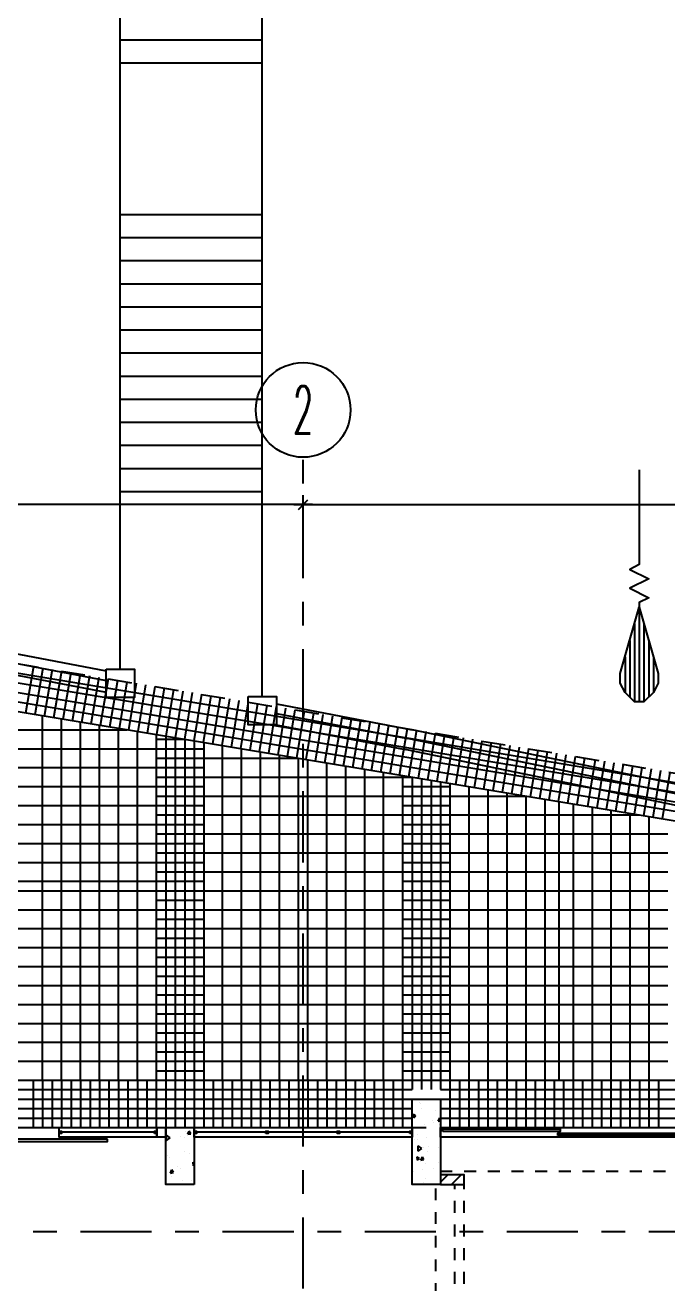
# Model space of a CAD drawing. Extents: x -15993 to 86771, y -21965 to 41866.
# Drawn here: x 7365 to 14150, y 16050 to 29339 of the extents above; entities that cross this region are included whole.
import ezdxf
from ezdxf.enums import TextEntityAlignment as Align

# ---------------------------------------------------------------- set-up
doc = ezdxf.new("R2010")
doc.units = 0
doc.header["$LTSCALE"] = 100
doc.header["$MEASUREMENT"] = 0
doc.header["$PDMODE"] = 3
doc.header["$PDSIZE"] = -5
for name, pattern in [('HIDDEN', [5, 2.5, -2.5]), ('HIDDEN2', [2.5, 1.25, -1.25]), ('X030--AG$0$CENTER', [15, 7.5, -2.5, 2.5, -2.5])]:
    doc.linetypes.add(name, pattern=pattern)
doc.layers.get('0').update_dxf_attribs({"color": 8, "linetype": 'CONTINUOUS'})
doc.layers.get('DEFPOINTS').update_dxf_attribs({"color": 8, "linetype": 'CONTINUOUS'})
for name, color, linetype in [('000-H', 8, 'CONTINUOUS'), ('030--', 8, 'CONTINUOUS'), ('200-T', 8, 'CONTINUOUS'), ('210--', 8, 'CONTINUOUS'), ('220--', 8, 'CONTINUOUS'), ('280--', 8, 'CONTINUOUS'), ('310--', 8, 'CONTINUOUS'), ('320--', 8, 'CONTINUOUS'), ('430-B', 8, 'CONTINUOUS'), ('431--', 8, 'CONTINUOUS'), ('432--', 8, 'CONTINUOUS'), ('900--', 8, 'CONTINUOUS'), ('930--', 8, 'CONTINUOUS'), ('X030--AG$0$000-D', 8, 'CONTINUOUS'), ('X030--AG$0$030--', 8, 'CONTINUOUS')]:
    doc.layers.add(name, color=color, linetype=linetype)
doc.styles.add('ROMANS_5', font='romans.shx', dxfattribs={"width": 0.5})
doc.styles.add('X030--AG$0$ROMANS_5', font='ROMANS.SHX', dxfattribs={"width": 0.5})
doc.dimstyles.new('100', dxfattribs={"dimscale": 100, "dimtxt": 2, "dimasz": 0, "dimexe": 1, "dimexo": 5, "dimgap": 1, "dimtad": 0, "dimrnd": 1, "dimdsep": 46, "dimtxsty": 'ROMANS_5', "dimtsz": 0.5, "dimcen": 1, "dimdle": 1, "dimadec": 0, "dimazin": 0, "dimtfac": 1, "dimtix": 1, "dimtofl": 0, "dimtmove": 2, "dimatfit": 3, "dimfxl": 1, "dimtolj": 1, "dimarcsym": 0})

# ---------------------------------------------------------------- blocks, each defined once
blk = doc.blocks.new('*X61')
at = {"color": 0}
for p, q in [((79, 6), (94, 6)), ((58, 0), (98, 0)), ((65, 2), (98, 2)), ((72, 4), (96, 4)), ((65, -2), (98, -2)), ((72, -4), (96, -4)), ((79, -6), (94, -6))]:
    blk.add_line(p, q, dxfattribs=at)
blk = doc.blocks.new('ZSLP')
at = {"layer": '930--'}
blk.add_lwpolyline([(378, -262), (378, -4262), (-22, -4462), (778, -4862), (-22, -5262), (778, -5662), (378, -5862), (378, -6062)], dxfattribs=at)
blk.add_lwpolyline([(-222, -9662), (-422, -9262), (-422, -8862), (378, -6062), (1178, -8862), (1178, -9262), (978, -9662), (578, -10062), (178, -10062)], close=True, dxfattribs=at)
at = {"layer": '930--', "xscale": 100, "yscale": 100, "zscale": 100, "rotation": 270}
blk.add_blockref('*X61', (378, -262), dxfattribs=at)
blk = doc.blocks.new('UC14')
at = {"layer": '310--', "color": 8}
blk.add_lwpolyline([(2500, 100), (2500, 0), (0, 0), (0, 100)], close=True, dxfattribs=at)
at = {"layer": '310--'}
for points in [[(25, 60), (25, 85), (1262.5, 85), (1262.5, 60)], [(1237.5, 15), (1237.5, 40), (2475, 40), (2475, 15)]]:
    blk.add_lwpolyline(points, close=True, dxfattribs=at)
blk = doc.blocks.new('*X220')
at = {"color": 0}
for p, q in [((8933, 17691), (8933, 17691)), ((8859, 17563), (8858, 17620)), ((8895, 17590), (8858, 17620)), ((8859, 17563), (8895, 17590)), ((9004, 17609), (9004, 17609)), ((9048, 17590), (9048, 17590)), ((9057, 17663), (9057, 17663)), ((9083, 17629), (9098, 17663)), ((9083, 17629), (9113, 17635)), ((9113, 17635), (9098, 17663)), ((8852, 17532), (8850, 17533)), ((8850, 17531), (8852, 17532)), ((8863, 17410), (8863, 17410)), ((9045, 17442), (9045, 17442)), ((9103, 17430), (9103, 17430)), ((8892, 17389), (8892, 17389)), ((8970, 17288), (8970, 17288)), ((9144, 17296), (9140, 17334)), ((9150, 17327), (9140, 17334)), ((9144, 17296), (9150, 17302)), ((8900, 17218), (8915, 17252)), ((8900, 17218), (8930, 17224)), ((8909, 17178), (8909, 17178)), ((8930, 17224), (8915, 17252)), ((9005, 17267), (9005, 17267)), ((9118, 17145), (9118, 17145)), ((9150, 17198), (9150, 17198)), ((8865, 17100), (8864, 17102)), ((8868, 17100), (8865, 17102)), ((9030, 17142), (9030, 17142))]:
    blk.add_line(p, q, dxfattribs=at)
blk = doc.blocks.new('*X621')
at = {"color": 0}
for p, q in [((11533, 17960), (11533, 17960)), ((11540, 17954), (11540, 17954)), ((11456, 17860), (11456, 17860)), ((11467, 17803), (11464, 17840)), ((11490, 17822), (11464, 17840)), ((11467, 17803), (11490, 17822)), ((11548, 17900), (11548, 17900)), ((11696, 17879), (11696, 17879)), ((11580, 17728), (11580, 17728)), ((11661, 17778), (11661, 17778)), ((11676, 17751), (11676, 17751)), ((11727, 17768), (11742, 17802)), ((11727, 17768), (11750, 17772)), ((11736, 17728), (11736, 17728)), ((11750, 17787), (11743, 17802)), ((11479, 17570), (11479, 17570)), ((11503, 17628), (11503, 17628)), ((11505, 17571), (11505, 17571)), ((11601, 17597), (11601, 17597)), ((11742, 17647), (11742, 17647)), ((11516, 17452), (11515, 17508)), ((11552, 17478), (11515, 17508)), ((11516, 17452), (11552, 17478)), ((11566, 17487), (11566, 17487)), ((11618, 17450), (11618, 17450)), ((11626, 17495), (11626, 17495)), ((11728, 17494), (11728, 17494)), ((11507, 17354), (11503, 17392)), ((11530, 17374), (11503, 17392)), ((11507, 17354), (11530, 17374)), ((11544, 17357), (11559, 17391)), ((11544, 17357), (11574, 17362)), ((11549, 17395), (11549, 17395)), ((11574, 17362), (11559, 17391)), ((11588, 17320), (11588, 17320)), ((11732, 17328), (11732, 17328)), ((11461, 17239), (11461, 17239)), ((11557, 17252), (11557, 17252)), ((11596, 17163), (11596, 17163)), ((11673, 17263), (11673, 17263)), ((11574, 17117), (11574, 17117))]:
    blk.add_line(p, q, dxfattribs=at)
blk = doc.blocks.new('*X663')
at = {"color": 0}
for p, q in [((11750, 17124), (11826, 17200)), ((11867, 17100), (11967, 17200))]:
    blk.add_line(p, q, dxfattribs=at)
blk = doc.blocks.new('*D756')
at = {"layer": 'DEFPOINTS', "color": 0, "transparency": 16777216}
for p in [(10300, 24277), (100, 23677), (10300, 23677)]:
    blk.add_point(p, dxfattribs=at)
at = {"layer": 'X030--AG$0$000-D', "color": 0, "lineweight": -2, "transparency": 16777216}
for p, q in [((50, 24227), (150, 24327)), ((100, 24177), (100, 24377)), ((10250, 24227), (10350, 24327)), ((10300, 24177), (10300, 24377)), ((0, 24277), (4883, 24277)), ((10400, 24277), (5517, 24277))]:
    blk.add_line(p, q, dxfattribs=at)
at = {"layer": 'X030--AG$0$000-D', "color": 0, "transparency": 16777216, "insert": (5200, 24277), "char_height": 200, "attachment_point": 5, "style": 'ROMANS_5'}
blk.add_mtext('\\A1;10200', dxfattribs=at)
blk = doc.blocks.new('*D757')
at = {"layer": 'DEFPOINTS', "color": 0, "transparency": 16777216}
for p in [(21300, 24277), (10300, 23677), (21300, 23677)]:
    blk.add_point(p, dxfattribs=at)
at = {"layer": 'X030--AG$0$000-D', "color": 0, "lineweight": -2, "transparency": 16777216}
for p, q in [((10250, 24227), (10350, 24327)), ((10300, 24177), (10300, 24377)), ((21250, 24227), (21350, 24327)), ((21300, 24177), (21300, 24377)), ((10200, 24277), (15483, 24277)), ((21400, 24277), (16117, 24277))]:
    blk.add_line(p, q, dxfattribs=at)
at = {"layer": 'X030--AG$0$000-D', "color": 0, "transparency": 16777216, "insert": (15800, 24277), "char_height": 200, "attachment_point": 5, "style": 'ROMANS_5'}
blk.add_mtext('\\A1;11000', dxfattribs=at)

msp = doc.modelspace()

# ---------------------------------------------------------------- linework, layer by layer
at = {"layer": '030--', "color": 8}
msp.add_circle((10300, 25276.757), 500, dxfattribs=at)
at = {"layer": '200-T'}
for p, q in [((8368.736, 29184.562, 210000), (9868.736, 29184.562, 210000)), ((8368.736, 28940.812, 210000), (9868.736, 28940.812, 210000)), ((8368.736, 27340.812, 210000), (9868.736, 27340.812, 210000)), ((8368.736, 27097.062, 210000), (9868.736, 27097.062, 210000)), ((8368.736, 26853.312, 210000), (9868.736, 26853.312, 210000)), ((8368.736, 26609.562, 210000), (9868.736, 26609.562, 210000)), ((8368.736, 26365.812, 210000), (9868.736, 26365.812, 210000)), ((8368.736, 26122.062, 210000), (9868.736, 26122.062, 210000)), ((8368.736, 25878.312, 210000), (9868.736, 25878.312, 210000)), ((8368.736, 25634.562, 210000), (9868.736, 25634.562, 210000)), ((8368.736, 25390.812, 210000), (9868.736, 25390.812, 210000)), ((8368.736, 25147.062, 210000), (9868.736, 25147.062, 210000)), ((8368.736, 24903.312, 210000), (9868.736, 24903.312, 210000)), ((8368.736, 24659.562, 210000), (9868.736, 24659.562, 210000)), ((8368.736, 24415.812, 210000), (9868.736, 24415.812, 210000))]:
    msp.add_line(p, q, dxfattribs=at)
at = {"layer": '210--'}
msp.add_lwpolyline([(8756, 17700), (8850, 17700), (8850, 17600), (8756, 17600)], close=True, dxfattribs=at)
at = {"layer": '220--'}
for points in [[(0, 11650), (0, 16700), (3280, 16700), (3280, 17700), (11600, 17700)], [(11750, 17100), (12000, 17100), (12000, 17200), (11750, 17200), (11750, 17100)]]:
    msp.add_lwpolyline(points, dxfattribs=at)
at = {"layer": '280--', "color": 8}
msp.add_line((5682, 17700), (7724, 17700), dxfattribs=at)
at = {"layer": '280--', "elevation": 210000}
for points in [[(8218.736, 22539.72), (8518.736, 22539.72), (8518.736, 22239.72), (8218.736, 22239.72)], [(9718.736, 22251.967), (10018.736, 22251.967), (10018.736, 21951.967), (9718.736, 21951.967)]]:
    msp.add_lwpolyline(points, close=True, dxfattribs=at)
at = {"layer": '280--'}
for points in [[(11750, 17100), (11450, 17100), (11450, 18000), (11750, 18000)], [(9150, 17100), (8850, 17100), (8850, 17700), (9150, 17700)]]:
    msp.add_lwpolyline(points, close=True, dxfattribs=at)
msp.add_lwpolyline([(11450, 17100), (11450, 17700)], dxfattribs=at)
at = {"layer": '310--'}
for p, q in [((8731, 17650), (7749, 17650)), ((9904.67, 17650), (9175, 17650)), ((10659.33, 17650), (9929.67, 17650)), ((11425, 17650), (10684.33, 17650))]:
    msp.add_line(p, q, dxfattribs=at)
at = {"layer": '310--', "color": 8}
for points in [[(7724, 17700), (8756, 17700), (8756, 17600), (7724, 17600)], [(11450, 17700), (11450, 17600), (9150, 17600), (9150, 17700)]]:
    msp.add_lwpolyline(points, close=True, dxfattribs=at)
at = {"layer": '310--'}
for points in [[(7724, 17637.5), (7724, 17662.5), (7749, 17662.5), (7749, 17637.5)], [(8731, 17637.5), (8731, 17662.5), (8756, 17662.5), (8756, 17637.5)], [(9150, 17637.5), (9150, 17662.5), (9175, 17662.5), (9175, 17637.5)], [(9904.67, 17637.5), (9904.67, 17662.5), (9929.67, 17662.5), (9929.67, 17637.5)], [(10659.33, 17637.5), (10659.33, 17662.5), (10684.33, 17662.5), (10684.33, 17637.5)], [(11425, 17637.5), (11425, 17662.5), (11450, 17662.5), (11450, 17637.5)]]:
    msp.add_lwpolyline(points, close=True, dxfattribs=at)
at = {"layer": '320--', "color": 8, "linetype": 'HIDDEN2'}
for p, q in [((11750, 17240), (14250, 17240)), ((11900, 13050), (11900, 17100)), ((12000, 13050), (12000, 17100))]:
    msp.add_line(p, q, dxfattribs=at)
at = {"layer": '320--'}
msp.add_lwpolyline([(8234.5, 17577.499), (7213.5, 17577.499), (7213.5, 17552.499), (8234.5, 17552.499)], close=True, dxfattribs=at)
at = {"layer": '320--', "color": 8, "linetype": 'HIDDEN2'}
msp.add_lwpolyline([(10804.188, 12994.504), (10804.188, 13182.345), (11700, 13182.345), (11700, 17100)], dxfattribs=at)
at = {"layer": '430-B', "linetype": 'HIDDEN'}
msp.add_lwpolyline([(7255.188, 22602.054), (15983.598, 21149.479), (73202.387, -284.344)], dxfattribs=at)
at = {"layer": '431--', "color": 8}
for p, q in [((7107.5, 22527.753), (15972.607, 21052.429)), ((7373.117, 22078.048), (7455.197, 22571.265)), ((7471.76, 22061.632), (7553.841, 22554.848)), ((7570.403, 22045.216), (7652.484, 22538.432)), ((7669.047, 22028.799), (7751.127, 22522.016)), ((7767.69, 22012.383), (7849.771, 22505.6)), ((7866.333, 21995.967), (7948.414, 22489.184)), ((7964.977, 21979.551), (8047.057, 22472.768)), ((6907.5, 22358.286), (15920.627, 20858.329)), ((7007.5, 22443.019), (15946.617, 20955.379)), ((8063.62, 21963.135), (8145.701, 22456.352)), ((8162.263, 21946.719), (8244.344, 22439.935)), ((8260.907, 21930.303), (8342.988, 22423.519)), ((8359.55, 21913.886), (8441.631, 22407.103)), ((8458.194, 21897.47), (8540.274, 22390.687)), ((8556.837, 21881.054), (8638.918, 22374.271)), ((8655.48, 21864.638), (8737.561, 22357.855)), ((8754.124, 21848.222), (8836.204, 22341.439)), ((6807.5, 22273.553), (15894.637, 20761.279)), ((8852.767, 21831.806), (8934.848, 22325.023)), ((8951.41, 21815.39), (9033.491, 22308.606)), ((9050.054, 21798.973), (9132.134, 22292.19)), ((9148.697, 21782.557), (9230.778, 22275.774)), ((9247.34, 21766.141), (9329.421, 22259.358)), ((9345.984, 21749.725), (9428.064, 22242.942)), ((9444.627, 21733.309), (9526.708, 22226.526)), ((9543.27, 21716.893), (9625.351, 22210.11)), ((9641.914, 21700.477), (9723.994, 22193.693)), ((6707.5, 22188.819), (15868.647, 20664.229)), ((9740.557, 21684.061), (9822.638, 22177.277)), ((9839.2, 21667.644), (9921.281, 22160.861)), ((9937.844, 21651.228), (10019.924, 22144.445)), ((10036.487, 21634.812), (10118.568, 22128.029)), ((10135.13, 21618.396), (10217.211, 22111.613)), ((10233.774, 21601.98), (10315.855, 22095.197)), ((10332.417, 21585.564), (10414.498, 22078.78)), ((10431.061, 21569.148), (10513.141, 22062.364)), ((10529.704, 21552.731), (10611.785, 22045.948)), ((10628.347, 21536.315), (10710.428, 22029.532)), ((10726.991, 21519.899), (10809.071, 22013.116)), ((10825.634, 21503.483), (10907.715, 21996.7)), ((10924.277, 21487.067), (11006.358, 21980.284)), ((11022.921, 21470.651), (11105.001, 21963.867)), ((11121.564, 21454.235), (11203.645, 21947.451)), ((11220.207, 21437.818), (11302.288, 21931.035)), ((8750, 21848.908), (8750, 17700)), ((8750, 21800), (9043.885, 21800)), ((8850, 21832.266), (8850, 17700)), ((8950, 21815.624), (8950, 17700)), ((9050, 21798.982), (9050, 17700)), ((11318.851, 21421.402), (11400.931, 21914.619)), ((11417.494, 21404.986), (11499.575, 21898.203)), ((11516.137, 21388.57), (11598.218, 21881.787)), ((11614.781, 21372.154), (11696.861, 21865.371)), ((11713.424, 21355.738), (11795.505, 21848.954)), ((11812.067, 21339.322), (11894.148, 21832.538)), ((11910.711, 21322.905), (11992.791, 21816.122)), ((12009.354, 21306.489), (12091.435, 21799.706)), ((8750, 21700), (9250, 21700)), ((9150, 21782.34), (9150, 17700)), ((9250, 21765.699), (9250, 17700)), ((12107.997, 21290.073), (12190.078, 21783.29)), ((12206.641, 21273.657), (12288.722, 21766.874)), ((12305.284, 21257.241), (12387.365, 21750.458)), ((12403.928, 21240.825), (12486.008, 21734.041)), ((12502.571, 21224.409), (12584.652, 21717.625)), ((12601.214, 21207.992), (12683.295, 21701.209)), ((12699.858, 21191.576), (12781.938, 21684.793)), ((12798.501, 21175.16), (12880.582, 21668.377)), ((8750, 21600), (9250, 21600)), ((12897.144, 21158.744), (12979.225, 21651.961)), ((12995.788, 21142.328), (13077.868, 21635.545)), ((13094.431, 21125.912), (13176.512, 21619.128)), ((13193.074, 21109.496), (13275.155, 21602.712)), ((13303.92, 21091.049), (13386.001, 21584.266)), ((13402.563, 21074.633), (13484.644, 21567.849)), ((13501.207, 21058.217), (13583.287, 21551.433)), ((13599.85, 21041.8), (13681.931, 21535.017)), ((8750, 21500), (9250, 21500)), ((8750, 21400), (9250, 21400)), ((11350, 21416.218), (11350, 17700)), ((11350, 21400), (11447.455, 21400)), ((11450, 21399.577), (11450, 18100)), ((13698.493, 21025.384), (13780.574, 21518.601)), ((13797.137, 21008.968), (13879.217, 21502.185)), ((13895.78, 20992.552), (13977.861, 21485.769)), ((13994.423, 20976.136), (14076.504, 21469.353)), ((14093.067, 20959.72), (14175.147, 21452.936)), ((8750, 21300), (9250, 21300)), ((11350, 21300), (11850, 21300)), ((11550, 21382.935), (11550, 18100)), ((11650, 21366.293), (11650, 18100)), ((11750, 21349.651), (11750, 18100)), ((11850, 21333.009), (11850, 17700)), ((8750, 21200), (9250, 21200)), ((11350, 21200), (11850, 21200)), ((8750, 21100), (9250, 21100)), ((8750, 21000), (9250, 21000)), ((11350, 21100), (11850, 21100)), ((11350, 21000), (11850, 21000)), ((8750, 20900), (9250, 20900)), ((11350, 20900), (11850, 20900)), ((8750, 20800), (9250, 20800)), ((11350, 20800), (11850, 20800)), ((8750, 20700), (9250, 20700)), ((8750, 20600), (9250, 20600)), ((11350, 20700), (11850, 20700)), ((11350, 20600), (11850, 20600)), ((8750, 20500), (9250, 20500)), ((11350, 20500), (11850, 20500)), ((8750, 20400), (9250, 20400)), ((11350, 20400), (11850, 20400)), ((8750, 20300), (9250, 20300)), ((8750, 20200), (9250, 20200)), ((11350, 20300), (11850, 20300)), ((11350, 20200), (11850, 20200)), ((8750, 20100), (9250, 20100)), ((11350, 20100), (11850, 20100)), ((8750, 20000), (9250, 20000)), ((11350, 20000), (11850, 20000)), ((8750, 19900), (9250, 19900)), ((11350, 19900), (11850, 19900)), ((8750, 19800), (9250, 19800)), ((8750, 19700), (9250, 19700)), ((11350, 19800), (11850, 19800)), ((11350, 19700), (11850, 19700)), ((8750, 19600), (9250, 19600)), ((11350, 19600), (11850, 19600)), ((8750, 19500), (9250, 19500)), ((11350, 19500), (11850, 19500)), ((8750, 19400), (9250, 19400)), ((8750, 19300), (9250, 19300)), ((11350, 19400), (11850, 19400)), ((11350, 19300), (11850, 19300)), ((8750, 19200), (9250, 19200)), ((11350, 19200), (11850, 19200)), ((8750, 19100), (9250, 19100)), ((11350, 19100), (11850, 19100)), ((8750, 19000), (9250, 19000)), ((8750, 18900), (9250, 18900)), ((11350, 19000), (11850, 19000)), ((11350, 18900), (11850, 18900)), ((8750, 18800), (9250, 18800)), ((11350, 18800), (11850, 18800)), ((8750, 18700), (9250, 18700)), ((11350, 18700), (11850, 18700)), ((8750, 18600), (9250, 18600)), ((8750, 18500), (9250, 18500)), ((11350, 18600), (11850, 18600)), ((11350, 18500), (11850, 18500)), ((8750, 18400), (9250, 18400)), ((11350, 18400), (11850, 18400)), ((8750, 18300), (9250, 18300)), ((11350, 18300), (11850, 18300)), ((3180, 18200), (25420, 18200)), ((3180, 18100), (11450, 18100)), ((7450, 18200), (7450, 17700)), ((7550, 18200), (7550, 17700)), ((7650, 18200), (7650, 17700)), ((7750, 18200), (7750, 17700)), ((7850, 18200), (7850, 17700)), ((7950, 18200), (7950, 17700)), ((8050, 18200), (8050, 17700)), ((8150, 18200), (8150, 17700)), ((8250, 18200), (8250, 17700)), ((8350, 18200), (8350, 17700)), ((8450, 18200), (8450, 17700)), ((8550, 18200), (8550, 17700)), ((8650, 18200), (8650, 17700)), ((9150, 18200), (9150, 17700)), ((9250, 18200), (9250, 17700)), ((9350, 18200), (9350, 17700)), ((9450, 18200), (9450, 17700)), ((9550, 18200), (9550, 17700)), ((9650, 18200), (9650, 17700)), ((9750, 18200), (9750, 17700)), ((9850, 18200), (9850, 17700)), ((9950, 18200), (9950, 17700)), ((10050, 18200), (10050, 17700)), ((10150, 18200), (10150, 17700)), ((10250, 18200), (10250, 17700)), ((10350, 18200), (10350, 17700)), ((10450, 18200), (10450, 17700)), ((10550, 18200), (10550, 17700)), ((10650, 18200), (10650, 17700)), ((10750, 18200), (10750, 17700)), ((10850, 18200), (10850, 17700)), ((10950, 18200), (10950, 17700)), ((11050, 18200), (11050, 17700)), ((11150, 18200), (11150, 17700)), ((11250, 18200), (11250, 17700)), ((11750, 18100), (14250, 18100)), ((11950, 18200), (11950, 17700)), ((12050, 18200), (12050, 17700)), ((12150, 18200), (12150, 17700)), ((12250, 18200), (12250, 17700)), ((12350, 18200), (12350, 17700)), ((12450, 18200), (12450, 17700)), ((12550, 18200), (12550, 17700)), ((12650, 18200), (12650, 17700)), ((12750, 18200), (12750, 17700)), ((12850, 18200), (12850, 17700)), ((12950, 18200), (12950, 17700)), ((13050, 18200), (13050, 17700)), ((13150, 18200), (13150, 17700)), ((13250, 18200), (13250, 17700)), ((13350, 18200), (13350, 17700)), ((13450, 18200), (13450, 17700)), ((13550, 18200), (13550, 17700)), ((13650, 18200), (13650, 17700)), ((13750, 18200), (13750, 17700)), ((13850, 18200), (13850, 17700)), ((13950, 18200), (13950, 17700)), ((14050, 18200), (14050, 17700)), ((3180, 18000), (11450, 18000)), ((11750, 18000), (14250, 18000)), ((3180, 17900), (11450, 17900)), ((11750, 17900), (14250, 17900)), ((3180, 17800), (11450, 17800)), ((11750, 17800), (14250, 17800))]:
    msp.add_line(p, q, dxfattribs=at)
at = {"layer": '432--', "color": 8}
for p, q in [((7550, 18200), (7550, 22048.611)), ((7750, 18200), (7750, 22015.327)), ((7950, 18200), (7950, 21982.043)), ((8150, 18200), (8150, 21948.76)), ((3680, 21900), (8442.993, 21900)), ((8350, 18200), (8350, 21915.476)), ((8550, 18200), (8550, 21882.192)), ((3680, 21700), (8750, 21700)), ((9450, 18200), (9450, 21732.415)), ((9650, 18200), (9650, 21699.131)), ((9850, 18200), (9850, 21665.847)), ((9250, 21600), (10245.67, 21600)), ((10050, 18200), (10050, 21632.563)), ((10250, 18200), (10250, 21599.279)), ((10350, 18200), (10350, 21582.638)), ((10550, 18200), (10550, 21549.354)), ((3680, 21500), (8750, 21500)), ((9250, 21400), (11350, 21400)), ((10750, 18200), (10750, 21516.07)), ((10950, 18200), (10950, 21482.786)), ((11150, 18200), (11150, 21449.502)), ((3680, 21300), (8750, 21300)), ((12050, 21299.725), (12050, 18200)), ((12250, 21266.441), (12250, 18200)), ((9250, 21200), (11350, 21200)), ((11850, 21200), (12649.24, 21200)), ((12450, 21233.157), (12450, 18200)), ((12650, 21199.874), (12650, 18200)), ((12850, 21166.59), (12850, 18200)), ((13000, 21141.627), (13000, 18200)), ((3680, 21100), (8750, 21100)), ((9250, 21000), (11350, 21000)), ((11850, 21000), (13851.025, 21000)), ((13150, 21116.664), (13150, 18200)), ((13350, 21083.38), (13350, 18200)), ((13550, 21050.096), (13550, 18200)), ((13750, 21016.813), (13750, 18200)), ((3680, 20900), (8750, 20900)), ((13950, 20983.529), (13950, 18200)), ((9250, 20800), (11350, 20800)), ((11850, 20800), (14150, 20800)), ((3680, 20700), (8750, 20700)), ((9250, 20600), (11350, 20600)), ((11850, 20600), (14150, 20600)), ((3680, 20500), (8750, 20500)), ((9250, 20400), (11350, 20400)), ((11850, 20400), (14150, 20400)), ((3680, 20300), (8750, 20300)), ((3680, 20200), (8750, 20200)), ((9250, 20200), (11350, 20200)), ((11850, 20200), (14150, 20200)), ((3680, 20000), (8750, 20000)), ((9250, 20000), (11350, 20000)), ((11850, 20000), (14150, 20000)), ((3680, 19800), (8750, 19800)), ((3680, 19800), (8750, 19800)), ((9250, 19800), (11350, 19800)), ((11850, 19800), (14150, 19800)), ((3680, 19600), (8750, 19600)), ((9250, 19600), (11350, 19600)), ((11850, 19600), (14150, 19600)), ((3680, 19400), (8750, 19400)), ((9250, 19400), (11350, 19400)), ((11850, 19400), (14150, 19400)), ((3680, 19200), (8750, 19200)), ((9250, 19200), (11350, 19200)), ((11850, 19200), (14150, 19200)), ((3680, 19000), (8750, 19000)), ((9250, 19000), (11350, 19000)), ((11850, 19000), (14150, 19000)), ((3680, 18800), (8750, 18800)), ((9250, 18800), (11350, 18800)), ((11850, 18800), (14150, 18800)), ((3680, 18600), (8750, 18600)), ((9250, 18600), (11350, 18600)), ((11850, 18600), (14150, 18600)), ((3680, 18400), (8750, 18400)), ((9250, 18400), (11350, 18400)), ((11850, 18400), (14150, 18400))]:
    msp.add_line(p, q, dxfattribs=at)
at = {"layer": '900--', "color": 8}
for p, q in [((8368.736, 22539.72, 210000), (8368.736, 35865.812, 210000)), ((9868.736, 22251.967, 210000), (9868.736, 35865.812, 210000)), ((7150.753, 22727.385), (8218.736, 22521.853)), ((6950.753, 22661.739), (8218.736, 22418.495)), ((6830.753, 22562.572), (8218.736, 22296.307)), ((10018.736, 22175.445), (11450, 21900)), ((10018.736, 22073.192), (11399.955, 21808.225)), ((10013.714, 21951.967), (11377.347, 21690.374)), ((16030.081, 20852.003), (11399.955, 21808.225)), ((16050, 20950), (11450, 21900)), ((16005.811, 20734.483), (11375.684, 21690.705))]:
    msp.add_line(p, q, dxfattribs=at)
at = {"layer": 'X030--AG$0$030--', "linetype": 'X030--AG$0$CENTER'}
for p, q in [((10300, -15500), (10300, 24776.757)), ((35700, 16600), (-3350, 16600))]:
    msp.add_line(p, q, dxfattribs=at)

# ---------------------------------------------------------------- block references
at = {"layer": '000-H'}
for name in ['*X621', '*X220', '*X663']:
    msp.add_blockref(name, (0, 0), dxfattribs=at)
at = {"layer": '310--'}
msp.add_blockref('UC14', (11750, 17600), dxfattribs=at)
at = {"layer": '930--', "xscale": 0.25, "yscale": 0.25, "zscale": 0.25}
msp.add_blockref('ZSLP', (13753.453, 24708.823), dxfattribs=at)

# ---------------------------------------------------------------- texts
at = {"layer": '030--', "color": 8, "linetype": 'Continuous', "style": 'X030--AG$0$ROMANS_5', "width": 0.5}
msp.add_text('2', height=500, dxfattribs=at).set_placement((10300, 25276.757), align=Align.MIDDLE)

# ---------------------------------------------------------------- dimensions: what is measured, and where the dimension line sits
at = {"layer": 'X030--AG$0$000-D'}
for base, p1, p2, picture, middle in [((10300, 24276.757), (100, 23676.757), (10300, 23676.757), '*D756', (5200, 24276.757)), ((21300, 24276.757), (10300, 23676.757), (21300, 23676.757), '*D757', (15800, 24276.757))]:
    dim = msp.add_linear_dim(base=base, p1=p1, p2=p2, dimstyle='100', dxfattribs=at)
    dim.commit()
    dim.dimension.update_dxf_attribs({"geometry": picture, "text_midpoint": middle})

doc.saveas('drawing.dxf')
